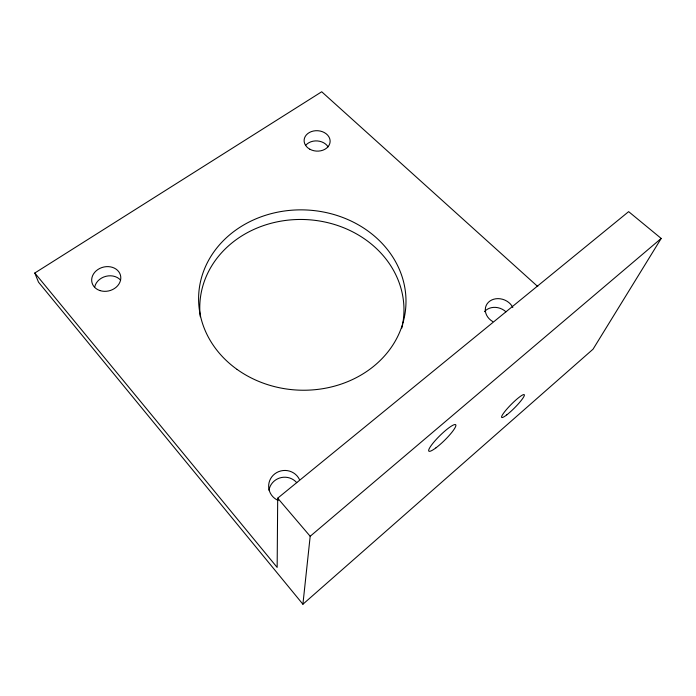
<?xml version="1.0" encoding="UTF-8"?>
<svg xmlns="http://www.w3.org/2000/svg" width="696" height="696" viewBox="0 0 696 696"><rect width="100%" height="100%" fill="white"/><g stroke="black" fill="none" stroke-linecap="round" stroke-linejoin="round"><path stroke-width="1.04" d="M34.8 273.015L38.498 282.158L302.908 604.232L593.044 349.192L661.2 238.441L628.645 211.645L277.695 498.179L277.156 567.423L34.8 273.015L321.717 91.768L537.79 286.569M302.908 604.232L310.19 536.277L661.2 238.441M277.695 498.179L310.19 536.277M278.191 500.433A16.139 15.66 -4.6 0 1 273.258 475.194A16.139 15.66 -4.6 0 1 299.376 479.361M268.96 490.21A15.86 15.443 -5.6 0 1 296.731 482.641M94.76 286.778A14.485 12.076 -14.7 0 1 105.888 276.321A14.485 12.076 -14.7 0 1 120.617 280.183M305.962 145.046A12.841 10.144 3.5 0 1 328.051 146.839M484.459 311.704A14.468 12.197 21.5 0 1 505.948 311.825M402.706 323.84A102.129 89.245 2.6 0 1 401.827 328.034M200.309 316.767A102.129 89.245 2.6 0 1 304.065 219.51A102.129 89.245 2.6 0 1 402.888 322.787M492.759 321.578A14.694 12.319 21.2 0 1 489.906 301.046A14.694 12.319 21.2 0 1 512.813 307.475M100.033 290.597A14.712 12.197 -14.4 0 0 120.756 276.834A14.712 12.197 -14.4 0 0 97.927 269.5A14.712 12.197 -14.4 0 0 100.033 290.597M506.766 414.868A16.052 2.41 -45.2 0 0 524.384 395.25A16.052 2.41 -45.2 0 0 507.715 408.117A16.052 2.41 -45.2 0 0 506.766 414.868M309.877 149.231A13.024 10.214 3.5 0 0 330.104 141.888A13.024 10.214 3.5 0 0 311.373 131.605A13.024 10.214 3.5 0 0 309.877 149.231M237.075 369.411A103.73 90.158 2.7 0 0 404.733 315.262A103.73 90.158 2.7 0 0 265.072 215.447A103.73 90.158 2.7 0 0 237.075 369.411M435.966 447.824A18.809 3.306 -44.5 0 0 455.889 425.16A18.809 3.306 -44.5 0 0 434.991 440.812A18.809 3.306 -44.5 0 0 435.966 447.824"/></g></svg>
